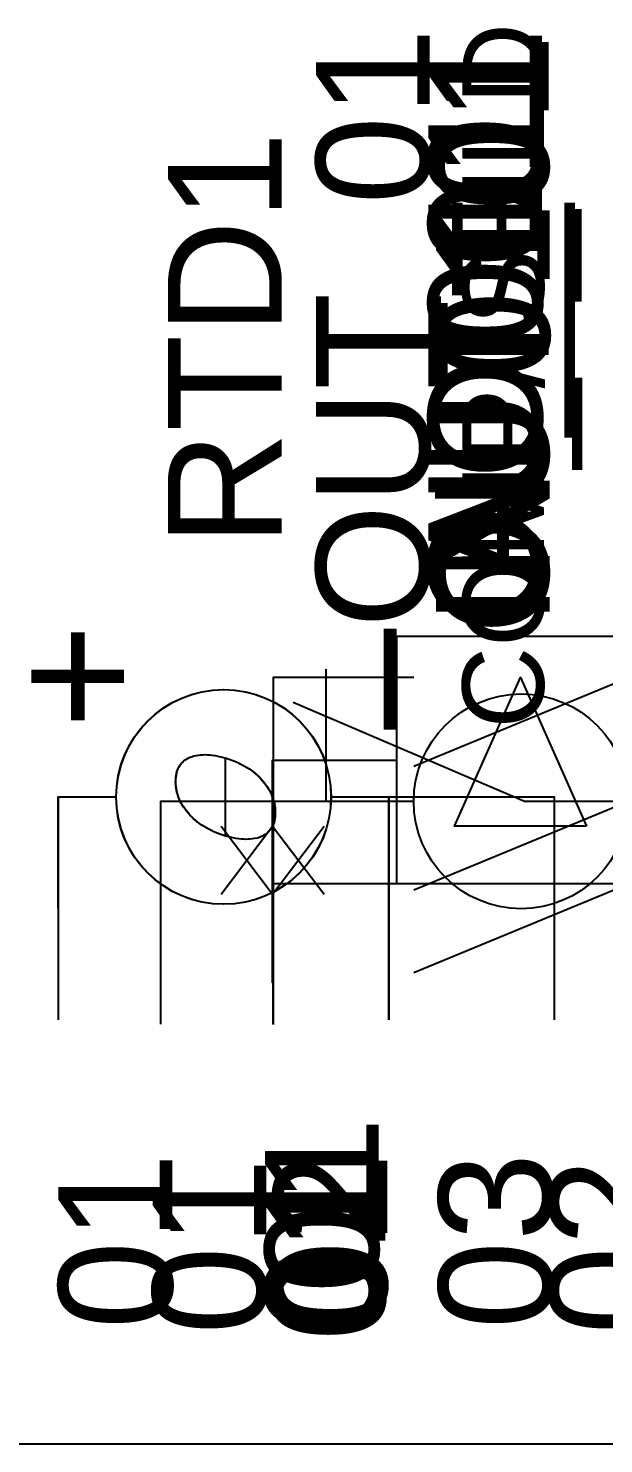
# Model space of a CAD drawing. Extents: x 1.1 to 23.7, y 0.2 to 17.2.
# Drawn here: x 9.448 to 9.797, y 4.132 to 4.989 of the extents above; entities that cross this region are included whole.
import ezdxf

# ---------------------------------------------------------------- set-up
doc = ezdxf.new("R2010")
doc.units = 0
doc.header["$MEASUREMENT"] = 0
for name, color, linetype in [('4_02__B-___3__DI___4__DO__', 7, 'CONTINUOUS'), ('4_03__1-___4__DI___4__DO', 7, 'CONTINUOUS'), ('4_04__C-___4__DI___4__FHCI', 7, 'CONTINUOUS'), ('4_05__5-___8__AI', 7, 'CONTINUOUS'), ('4_06__6-___4__AI___4__AO', 7, 'CONTINUOUS'), ('4_07__3-___8__DI', 7, 'CONTINUOUS'), ('4_08__D-___4__DI___2__FORM', 7, 'CONTINUOUS'), ('5_01__9-_0-___10__RTD___NO', 7, 'CONTINUOUS'), ('5_02__9-_B-___10__RTD____3', 7, 'CONTINUOUS'), ('5_03__9-_1-___10__RTD____4', 7, 'CONTINUOUS'), ('5_04__9-_C-___10__RTD____4', 7, 'CONTINUOUS'), ('5_05__9-_5-___10__RTD____8', 7, 'CONTINUOUS'), ('5_06__9-_6-___10__RTD____4', 7, 'CONTINUOUS'), ('5_07__9-_71___10__RTD____3', 7, 'CONTINUOUS'), ('5_08__9-_72___10__RTD____5', 7, 'CONTINUOUS'), ('5_09__9-_73___10__RTD____5', 7, 'CONTINUOUS'), ('5_10__9-_74___10__RTD____3', 7, 'CONTINUOUS'), ('5_11__9-_75___10__RTD____5', 7, 'CONTINUOUS'), ('5_12__9-_76___10__RTD____5', 7, 'CONTINUOUS'), ('5_13__9-_3-___10__RTD____8', 7, 'CONTINUOUS'), ('5_14__9-_D-___10__RTD____4', 7, 'CONTINUOUS'), ('7_00______DWG_', 7, 'CONTINUOUS')]:
    doc.layers.add(name, color=color, linetype=linetype)
doc.styles.add('ARIAL', font='arial.ttf')

msp = doc.modelspace()

# ---------------------------------------------------------------- linework, layer by layer
at = {"layer": '4_02__B-___3__DI___4__DO__'}
for points in [[(9.59654, 4.38607), (9.59654, 4.52105), (9.68163, 4.52105)], [(9.68169, 4.46737), (9.81165, 4.52105), (9.89664, 4.52105), (9.89664, 4.38607)]]:
    msp.add_lwpolyline(points, dxfattribs=at)
at = {"layer": '4_03__1-___4__DI___4__DO'}
for points in [[(9.59654, 4.38607), (9.59654, 4.52105), (9.68163, 4.52105)], [(9.68169, 4.46737), (9.81165, 4.52105), (9.89664, 4.52105), (9.89664, 4.38607)]]:
    msp.add_lwpolyline(points, dxfattribs=at)
at = {"layer": '4_04__C-___4__DI___4__FHCI'}
for points in [[(9.68163, 4.59602), (9.59654, 4.59602), (9.59654, 4.386)], [(9.68169, 4.54233), (9.81164, 4.59602), (9.89663, 4.59602), (9.89663, 4.471)], [(9.68163, 4.471), (9.59654, 4.471)], [(9.68169, 4.41732), (9.81164, 4.471), (9.89663, 4.471), (9.89663, 4.386)]]:
    msp.add_lwpolyline(points, dxfattribs=at)
at = {"layer": '4_05__5-___8__AI'}
for points in [[(9.82129, 4.62103), (9.82129, 4.47104), (9.67131, 4.47104), (9.67131, 4.62103), (9.82129, 4.62103)], [(9.78627, 4.50604), (9.70628, 4.50604), (9.74629, 4.59604), (9.78627, 4.50604)], [(9.59624, 4.41107), (9.59621, 4.54605), (9.67128, 4.54605)], [(9.56501, 4.46483), (9.59625, 4.50606), (9.62746, 4.46483)]]:
    msp.add_lwpolyline(points, dxfattribs=at)
at = {"layer": '4_06__6-___4__AI___4__AO'}
for points in [[(9.82129, 4.62103), (9.82129, 4.47104), (9.67131, 4.47104), (9.67131, 4.62103), (9.82129, 4.62103)], [(9.78627, 4.50604), (9.70628, 4.50604), (9.74629, 4.59604), (9.78627, 4.50604)], [(9.59624, 4.41107), (9.59621, 4.54605), (9.67128, 4.54605)], [(9.56501, 4.50606), (9.59625, 4.46483), (9.62746, 4.50606)]]:
    msp.add_lwpolyline(points, dxfattribs=at)
at = {"layer": '4_07__3-___8__DI'}
msp.add_lwpolyline([(9.59664, 4.38607), (9.59662, 4.52105), (9.6816, 4.52105)], dxfattribs=at)
msp.add_circle((9.74664, 4.52105), 0.06501, dxfattribs=at)
at = {"layer": '4_08__D-___4__DI___2__FORM'}
for points in [[(9.52855, 4.38603), (9.52855, 4.52108), (9.52855, 4.52108), (9.62857, 4.52106), (9.62859, 4.60105)], [(9.6086, 4.58106), (9.7486, 4.52105), (9.82865, 4.52105), (9.82865, 4.38607)]]:
    msp.add_lwpolyline(points, dxfattribs=at)
at = {"layer": '5_01__9-_0-___10__RTD___NO'}
msp.add_lwpolyline([(9.5381, 4.53812, -0.142809), (9.54172, 4.54484, -0.133591), (9.54862, 4.54855, -0.092808), (9.55954, 4.54901, -0.064862), (9.57318, 4.54536, -0.069413), (9.58474, 4.53868, -0.080606), (9.59292, 4.52988, -0.095091), (9.59719, 4.51968, -0.105199), (9.5972, 4.50915, -0.143025), (9.59358, 4.50248, -0.13326), (9.58669, 4.49878, -0.092572), (9.57576, 4.49833, -0.064853), (9.56211, 4.50198, -0.069271), (9.55056, 4.50866, -0.080417), (9.54238, 4.51744, -0.095121), (9.53811, 4.52759, -0.105163)], format="xyb", close=True, dxfattribs=at)
for points in [[(9.56765, 4.50004), (9.56765, 4.5473)], [(9.46657, 4.3887), (9.46654, 4.52368), (9.50153, 4.52368)], [(9.63152, 4.52368), (9.76656, 4.52368), (9.76656, 4.3887)], [(9.66656, 4.3887), (9.66656, 4.52368)]]:
    msp.add_lwpolyline(points, dxfattribs=at)
msp.add_circle((9.56653, 4.52368), 0.065, dxfattribs=at)
at = {"layer": '5_02__9-_B-___10__RTD____3'}
msp.add_lwpolyline([(9.5381, 4.53812, -0.142809), (9.54172, 4.54484, -0.133591), (9.54862, 4.54855, -0.092808), (9.55954, 4.54901, -0.064862), (9.57318, 4.54536, -0.069413), (9.58474, 4.53868, -0.080606), (9.59292, 4.52988, -0.095091), (9.59719, 4.51968, -0.105199), (9.5972, 4.50915, -0.143025), (9.59358, 4.50248, -0.13326), (9.58669, 4.49878, -0.092572), (9.57576, 4.49833, -0.064853), (9.56211, 4.50198, -0.069271), (9.55056, 4.50866, -0.080417), (9.54238, 4.51744, -0.095121), (9.53811, 4.52759, -0.105163)], format="xyb", close=True, dxfattribs=at)
for points in [[(9.56765, 4.50004), (9.56765, 4.5473)], [(9.46657, 4.3887), (9.46654, 4.52368), (9.50153, 4.52368)], [(9.63152, 4.52368), (9.76656, 4.52368), (9.76656, 4.3887)], [(9.66656, 4.3887), (9.66656, 4.52368)]]:
    msp.add_lwpolyline(points, dxfattribs=at)
msp.add_circle((9.56653, 4.52368), 0.065, dxfattribs=at)
at = {"layer": '5_03__9-_1-___10__RTD____4'}
msp.add_lwpolyline([(9.5381, 4.53812, -0.142809), (9.54172, 4.54484, -0.133591), (9.54862, 4.54855, -0.092808), (9.55954, 4.54901, -0.064862), (9.57318, 4.54536, -0.069413), (9.58474, 4.53868, -0.080606), (9.59292, 4.52988, -0.095091), (9.59719, 4.51968, -0.105199), (9.5972, 4.50915, -0.143025), (9.59358, 4.50248, -0.13326), (9.58669, 4.49878, -0.092572), (9.57576, 4.49833, -0.064853), (9.56211, 4.50198, -0.069271), (9.55056, 4.50866, -0.080417), (9.54238, 4.51744, -0.095121), (9.53811, 4.52759, -0.105163)], format="xyb", close=True, dxfattribs=at)
for points in [[(9.56765, 4.50004), (9.56765, 4.5473)], [(9.46657, 4.3887), (9.46654, 4.52368), (9.50153, 4.52368)], [(9.63152, 4.52368), (9.76656, 4.52368), (9.76656, 4.3887)], [(9.66656, 4.3887), (9.66656, 4.52368)]]:
    msp.add_lwpolyline(points, dxfattribs=at)
msp.add_circle((9.56653, 4.52368), 0.065, dxfattribs=at)
at = {"layer": '5_04__9-_C-___10__RTD____4'}
msp.add_lwpolyline([(9.5381, 4.53812, -0.142809), (9.54172, 4.54484, -0.133591), (9.54862, 4.54855, -0.092808), (9.55954, 4.54901, -0.064862), (9.57318, 4.54536, -0.069413), (9.58474, 4.53868, -0.080606), (9.59292, 4.52988, -0.095091), (9.59719, 4.51968, -0.105199), (9.5972, 4.50915, -0.143025), (9.59358, 4.50248, -0.13326), (9.58669, 4.49878, -0.092572), (9.57576, 4.49833, -0.064853), (9.56211, 4.50198, -0.069271), (9.55056, 4.50866, -0.080417), (9.54238, 4.51744, -0.095121), (9.53811, 4.52759, -0.105163)], format="xyb", close=True, dxfattribs=at)
for points in [[(9.56765, 4.50004), (9.56765, 4.5473)], [(9.46657, 4.3887), (9.46654, 4.52368), (9.50153, 4.52368)], [(9.63152, 4.52368), (9.76656, 4.52368), (9.76656, 4.3887)], [(9.66656, 4.3887), (9.66656, 4.52368)]]:
    msp.add_lwpolyline(points, dxfattribs=at)
msp.add_circle((9.56653, 4.52368), 0.065, dxfattribs=at)
at = {"layer": '5_05__9-_5-___10__RTD____8'}
msp.add_lwpolyline([(9.5381, 4.53812, -0.142809), (9.54172, 4.54484, -0.133591), (9.54862, 4.54855, -0.092808), (9.55954, 4.54901, -0.064862), (9.57318, 4.54536, -0.069413), (9.58474, 4.53868, -0.080606), (9.59292, 4.52988, -0.095091), (9.59719, 4.51968, -0.105199), (9.5972, 4.50915, -0.143025), (9.59358, 4.50248, -0.13326), (9.58669, 4.49878, -0.092572), (9.57576, 4.49833, -0.064853), (9.56211, 4.50198, -0.069271), (9.55056, 4.50866, -0.080417), (9.54238, 4.51744, -0.095121), (9.53811, 4.52759, -0.105163)], format="xyb", close=True, dxfattribs=at)
for points in [[(9.56765, 4.50004), (9.56765, 4.5473)], [(9.46657, 4.3887), (9.46654, 4.52368), (9.50153, 4.52368)], [(9.63152, 4.52368), (9.76656, 4.52368), (9.76656, 4.3887)], [(9.66656, 4.3887), (9.66656, 4.52368)]]:
    msp.add_lwpolyline(points, dxfattribs=at)
msp.add_circle((9.56653, 4.52368), 0.065, dxfattribs=at)
at = {"layer": '5_06__9-_6-___10__RTD____4'}
msp.add_lwpolyline([(9.5381, 4.53812, -0.142809), (9.54172, 4.54484, -0.133591), (9.54862, 4.54855, -0.092808), (9.55954, 4.54901, -0.064862), (9.57318, 4.54536, -0.069413), (9.58474, 4.53868, -0.080606), (9.59292, 4.52988, -0.095091), (9.59719, 4.51968, -0.105199), (9.5972, 4.50915, -0.143025), (9.59358, 4.50248, -0.13326), (9.58669, 4.49878, -0.092572), (9.57576, 4.49833, -0.064853), (9.56211, 4.50198, -0.069271), (9.55056, 4.50866, -0.080417), (9.54238, 4.51744, -0.095121), (9.53811, 4.52759, -0.105163)], format="xyb", close=True, dxfattribs=at)
for points in [[(9.56765, 4.50004), (9.56765, 4.5473)], [(9.46657, 4.3887), (9.46654, 4.52368), (9.50153, 4.52368)], [(9.63152, 4.52368), (9.76656, 4.52368), (9.76656, 4.3887)], [(9.66656, 4.3887), (9.66656, 4.52368)]]:
    msp.add_lwpolyline(points, dxfattribs=at)
msp.add_circle((9.56653, 4.52368), 0.065, dxfattribs=at)
at = {"layer": '5_07__9-_71___10__RTD____3'}
msp.add_lwpolyline([(9.5381, 4.53812, -0.142809), (9.54172, 4.54484, -0.133591), (9.54862, 4.54855, -0.092808), (9.55954, 4.54901, -0.064862), (9.57318, 4.54536, -0.069413), (9.58474, 4.53868, -0.080606), (9.59292, 4.52988, -0.095091), (9.59719, 4.51968, -0.105199), (9.5972, 4.50915, -0.143025), (9.59358, 4.50248, -0.13326), (9.58669, 4.49878, -0.092572), (9.57576, 4.49833, -0.064853), (9.56211, 4.50198, -0.069271), (9.55056, 4.50866, -0.080417), (9.54238, 4.51744, -0.095121), (9.53811, 4.52759, -0.105163)], format="xyb", close=True, dxfattribs=at)
for points in [[(9.56765, 4.50004), (9.56765, 4.5473)], [(9.46657, 4.3887), (9.46654, 4.52368), (9.50153, 4.52368)], [(9.63152, 4.52368), (9.76656, 4.52368), (9.76656, 4.3887)], [(9.66656, 4.3887), (9.66656, 4.52368)]]:
    msp.add_lwpolyline(points, dxfattribs=at)
msp.add_circle((9.56653, 4.52368), 0.065, dxfattribs=at)
at = {"layer": '5_08__9-_72___10__RTD____5'}
msp.add_lwpolyline([(9.5381, 4.53812, -0.142809), (9.54172, 4.54484, -0.133591), (9.54862, 4.54855, -0.092808), (9.55954, 4.54901, -0.064862), (9.57318, 4.54536, -0.069413), (9.58474, 4.53868, -0.080606), (9.59292, 4.52988, -0.095091), (9.59719, 4.51968, -0.105199), (9.5972, 4.50915, -0.143025), (9.59358, 4.50248, -0.13326), (9.58669, 4.49878, -0.092572), (9.57576, 4.49833, -0.064853), (9.56211, 4.50198, -0.069271), (9.55056, 4.50866, -0.080417), (9.54238, 4.51744, -0.095121), (9.53811, 4.52759, -0.105163)], format="xyb", close=True, dxfattribs=at)
for points in [[(9.56765, 4.50004), (9.56765, 4.5473)], [(9.46657, 4.3887), (9.46654, 4.52368), (9.50153, 4.52368)], [(9.63152, 4.52368), (9.76656, 4.52368), (9.76656, 4.3887)], [(9.66656, 4.3887), (9.66656, 4.52368)]]:
    msp.add_lwpolyline(points, dxfattribs=at)
msp.add_circle((9.56653, 4.52368), 0.065, dxfattribs=at)
at = {"layer": '5_09__9-_73___10__RTD____5'}
msp.add_lwpolyline([(9.5381, 4.53812, -0.142809), (9.54172, 4.54484, -0.133591), (9.54862, 4.54855, -0.092808), (9.55954, 4.54901, -0.064862), (9.57318, 4.54536, -0.069413), (9.58474, 4.53868, -0.080606), (9.59292, 4.52988, -0.095091), (9.59719, 4.51968, -0.105199), (9.5972, 4.50915, -0.143025), (9.59358, 4.50248, -0.13326), (9.58669, 4.49878, -0.092572), (9.57576, 4.49833, -0.064853), (9.56211, 4.50198, -0.069271), (9.55056, 4.50866, -0.080417), (9.54238, 4.51744, -0.095121), (9.53811, 4.52759, -0.105163)], format="xyb", close=True, dxfattribs=at)
for points in [[(9.56765, 4.50004), (9.56765, 4.5473)], [(9.46657, 4.3887), (9.46654, 4.52368), (9.50153, 4.52368)], [(9.63152, 4.52368), (9.76656, 4.52368), (9.76656, 4.3887)], [(9.66656, 4.3887), (9.66656, 4.52368)]]:
    msp.add_lwpolyline(points, dxfattribs=at)
msp.add_circle((9.56653, 4.52368), 0.065, dxfattribs=at)
at = {"layer": '5_10__9-_74___10__RTD____3'}
msp.add_lwpolyline([(9.53823, 4.53812, -0.142809), (9.54185, 4.54484, -0.133591), (9.54874, 4.54855, -0.092808), (9.55966, 4.54901, -0.064862), (9.5733, 4.54536, -0.069413), (9.58486, 4.53868, -0.080606), (9.59304, 4.52988, -0.095091), (9.59732, 4.51968, -0.105199), (9.59732, 4.50915, -0.143025), (9.59371, 4.50248, -0.13326), (9.58681, 4.49878, -0.092572), (9.57588, 4.49833, -0.064853), (9.56224, 4.50198, -0.069271), (9.55068, 4.50866, -0.080417), (9.5425, 4.51744, -0.095121), (9.53823, 4.52759, -0.105163)], format="xyb", close=True, dxfattribs=at)
for points in [[(9.56777, 4.50004), (9.56777, 4.5473)], [(9.46669, 4.3887), (9.46666, 4.52368), (9.50165, 4.52368)], [(9.63164, 4.52368), (9.76668, 4.52368), (9.76668, 4.3887)], [(9.66668, 4.3887), (9.66668, 4.52368)]]:
    msp.add_lwpolyline(points, dxfattribs=at)
msp.add_circle((9.56665, 4.52368), 0.065, dxfattribs=at)
at = {"layer": '5_11__9-_75___10__RTD____5'}
msp.add_lwpolyline([(9.53823, 4.53812, -0.142809), (9.54185, 4.54484, -0.133591), (9.54874, 4.54855, -0.092808), (9.55966, 4.54901, -0.064862), (9.5733, 4.54536, -0.069413), (9.58486, 4.53868, -0.080606), (9.59304, 4.52988, -0.095091), (9.59732, 4.51968, -0.105199), (9.59732, 4.50915, -0.143025), (9.59371, 4.50248, -0.13326), (9.58681, 4.49878, -0.092572), (9.57588, 4.49833, -0.064853), (9.56224, 4.50198, -0.069271), (9.55068, 4.50866, -0.080417), (9.5425, 4.51744, -0.095121), (9.53823, 4.52759, -0.105163)], format="xyb", close=True, dxfattribs=at)
for points in [[(9.56777, 4.50004), (9.56777, 4.5473)], [(9.46669, 4.3887), (9.46666, 4.52368), (9.50165, 4.52368)], [(9.63164, 4.52368), (9.76668, 4.52368), (9.76668, 4.3887)], [(9.66668, 4.3887), (9.66668, 4.52368)]]:
    msp.add_lwpolyline(points, dxfattribs=at)
msp.add_circle((9.56665, 4.52368), 0.065, dxfattribs=at)
at = {"layer": '5_12__9-_76___10__RTD____5'}
msp.add_lwpolyline([(9.53823, 4.53812, -0.142809), (9.54185, 4.54484, -0.133591), (9.54874, 4.54855, -0.092808), (9.55966, 4.54901, -0.064862), (9.5733, 4.54536, -0.069413), (9.58486, 4.53868, -0.080606), (9.59304, 4.52988, -0.095091), (9.59732, 4.51968, -0.105199), (9.59732, 4.50915, -0.143025), (9.59371, 4.50248, -0.13326), (9.58681, 4.49878, -0.092572), (9.57588, 4.49833, -0.064853), (9.56224, 4.50198, -0.069271), (9.55068, 4.50866, -0.080417), (9.5425, 4.51744, -0.095121), (9.53823, 4.52759, -0.105163)], format="xyb", close=True, dxfattribs=at)
for points in [[(9.56777, 4.50004), (9.56777, 4.5473)], [(9.46669, 4.3887), (9.46666, 4.52368), (9.50165, 4.52368)], [(9.63164, 4.52368), (9.76668, 4.52368), (9.76668, 4.3887)], [(9.66668, 4.3887), (9.66668, 4.52368)]]:
    msp.add_lwpolyline(points, dxfattribs=at)
msp.add_circle((9.56665, 4.52368), 0.065, dxfattribs=at)
at = {"layer": '5_13__9-_3-___10__RTD____8'}
msp.add_lwpolyline([(9.53823, 4.53812, -0.142809), (9.54185, 4.54484, -0.133591), (9.54874, 4.54855, -0.092808), (9.55966, 4.54901, -0.064862), (9.5733, 4.54536, -0.069413), (9.58486, 4.53868, -0.080606), (9.59304, 4.52988, -0.095091), (9.59732, 4.51968, -0.105199), (9.59732, 4.50915, -0.143025), (9.59371, 4.50248, -0.13326), (9.58681, 4.49878, -0.092572), (9.57588, 4.49833, -0.064853), (9.56224, 4.50198, -0.069271), (9.55068, 4.50866, -0.080417), (9.5425, 4.51744, -0.095121), (9.53823, 4.52759, -0.105163)], format="xyb", close=True, dxfattribs=at)
for points in [[(9.56777, 4.50004), (9.56777, 4.5473)], [(9.46669, 4.3887), (9.46666, 4.52368), (9.50165, 4.52368)], [(9.63164, 4.52368), (9.76668, 4.52368), (9.76668, 4.3887)], [(9.66668, 4.3887), (9.66668, 4.52368)]]:
    msp.add_lwpolyline(points, dxfattribs=at)
msp.add_circle((9.56665, 4.52368), 0.065, dxfattribs=at)
at = {"layer": '5_14__9-_D-___10__RTD____4'}
msp.add_lwpolyline([(9.53823, 4.53812, -0.142809), (9.54185, 4.54484, -0.133591), (9.54874, 4.54855, -0.092808), (9.55966, 4.54901, -0.064862), (9.5733, 4.54536, -0.069413), (9.58486, 4.53868, -0.080606), (9.59304, 4.52988, -0.095091), (9.59732, 4.51968, -0.105199), (9.59732, 4.50915, -0.143025), (9.59371, 4.50248, -0.13326), (9.58681, 4.49878, -0.092572), (9.57588, 4.49833, -0.064853), (9.56224, 4.50198, -0.069271), (9.55068, 4.50866, -0.080417), (9.5425, 4.51744, -0.095121), (9.53823, 4.52759, -0.105163)], format="xyb", close=True, dxfattribs=at)
for points in [[(9.56777, 4.50004), (9.56777, 4.5473)], [(9.46669, 4.3887), (9.46666, 4.52368), (9.50165, 4.52368)], [(9.63164, 4.52368), (9.76668, 4.52368), (9.76668, 4.3887)], [(9.66668, 4.3887), (9.66668, 4.52368)]]:
    msp.add_lwpolyline(points, dxfattribs=at)
msp.add_circle((9.56665, 4.52368), 0.065, dxfattribs=at)
at = {"layer": '7_00______DWG_'}
msp.add_lwpolyline([(9.22076, 4.1321), (13.0907, 4.1321)], dxfattribs=at)

# ---------------------------------------------------------------- texts
at = {"layer": '4_02__B-___3__DI___4__DO__', "style": 'ARIAL'}
for s, p in [('OUT_01', (9.7593, 4.626)), ('01', (9.66039, 4.19812))]:
    msp.add_text(s, height=0.068833, rotation=90, dxfattribs=at).set_placement(p)
at = {"layer": '4_03__1-___4__DI___4__DO', "style": 'ARIAL'}
for s, p in [('OUT_01', (9.7593, 4.626)), ('01', (9.66039, 4.19812))]:
    msp.add_text(s, height=0.068833, rotation=90, dxfattribs=at).set_placement(p)
at = {"layer": '4_04__C-___4__DI___4__FHCI', "style": 'ARIAL'}
for s, p in [('OUT_01', (9.76328, 4.62213)), ('01', (9.66437, 4.19424))]:
    msp.add_text(s, height=0.068833, rotation=90, dxfattribs=at).set_placement(p)
at = {"layer": '4_05__5-___8__AI', "style": 'ARIAL'}
for s, p in [('AI_01', (9.75932, 4.6519)), ('01', (9.66041, 4.22308))]:
    msp.add_text(s, height=0.068833, rotation=90, dxfattribs=at).set_placement(p)
at = {"layer": '4_06__6-___4__AI___4__AO', "style": 'ARIAL'}
for s, p in [('AO_01', (9.75932, 4.6519)), ('01', (9.66041, 4.22308))]:
    msp.add_text(s, height=0.068833, rotation=90, dxfattribs=at).set_placement(p)
at = {"layer": '4_07__3-___8__DI', "style": 'ARIAL'}
for s, p in [('IN_01', (9.76385, 4.62693)), ('01', (9.66039, 4.19812))]:
    msp.add_text(s, height=0.068833, rotation=90, dxfattribs=at).set_placement(p)
at = {"layer": '4_08__D-___4__DI___2__FORM', "style": 'ARIAL'}
for s, p in [('OUT_01', (9.69131, 4.626)), ('01', (9.5924, 4.19812)), ('02', (9.83239, 4.19812))]:
    msp.add_text(s, height=0.068833, rotation=90, dxfattribs=at).set_placement(p)
at = {"layer": '5_01__9-_0-___10__RTD___NO', "style": 'ARIAL'}
for s, height, p in [('COMP/ SHLD', 0.049167, (9.76025, 4.56501)), ('RTD1', 0.068833, (9.60168, 4.67548)), ('+', 0.07867, (9.51631, 4.56468)), ('–', 0.07867, (9.69632, 4.56452)), ('01', 0.068833, (9.53546, 4.20135)), ('02', 0.068833, (9.66546, 4.20135)), ('03', 0.068833, (9.76546, 4.20135))]:
    msp.add_text(s, height=height, rotation=90, dxfattribs=at).set_placement(p)
at = {"layer": '5_02__9-_B-___10__RTD____3', "style": 'ARIAL'}
for s, height, p in [('COMP/ SHLD', 0.049167, (9.76025, 4.56501)), ('RTD1', 0.068833, (9.60168, 4.67548)), ('+', 0.07867, (9.51631, 4.56468)), ('–', 0.07867, (9.69632, 4.56452)), ('01', 0.068833, (9.53546, 4.20135)), ('02', 0.068833, (9.66546, 4.20135)), ('03', 0.068833, (9.76546, 4.20135))]:
    msp.add_text(s, height=height, rotation=90, dxfattribs=at).set_placement(p)
at = {"layer": '5_03__9-_1-___10__RTD____4', "style": 'ARIAL'}
for s, height, p in [('COMP/ SHLD', 0.049167, (9.76025, 4.56501)), ('RTD1', 0.068833, (9.60168, 4.67548)), ('+', 0.07867, (9.51631, 4.56468)), ('–', 0.07867, (9.69632, 4.56452)), ('01', 0.068833, (9.53546, 4.20135)), ('02', 0.068833, (9.66546, 4.20135)), ('03', 0.068833, (9.76546, 4.20135))]:
    msp.add_text(s, height=height, rotation=90, dxfattribs=at).set_placement(p)
at = {"layer": '5_04__9-_C-___10__RTD____4', "style": 'ARIAL'}
for s, height, p in [('COMP/ SHLD', 0.049167, (9.76025, 4.56501)), ('RTD1', 0.068833, (9.60168, 4.67548)), ('+', 0.07867, (9.51631, 4.56468)), ('–', 0.07867, (9.69632, 4.56452)), ('01', 0.068833, (9.53546, 4.20135)), ('02', 0.068833, (9.66546, 4.20135)), ('03', 0.068833, (9.76546, 4.20135))]:
    msp.add_text(s, height=height, rotation=90, dxfattribs=at).set_placement(p)
at = {"layer": '5_05__9-_5-___10__RTD____8', "style": 'ARIAL'}
for s, height, p in [('COMP/ SHLD', 0.049167, (9.76025, 4.56501)), ('RTD1', 0.068833, (9.60168, 4.67548)), ('+', 0.07867, (9.51631, 4.56468)), ('–', 0.07867, (9.69632, 4.56452)), ('01', 0.068833, (9.53546, 4.20135)), ('02', 0.068833, (9.66546, 4.20135)), ('03', 0.068833, (9.76546, 4.20135))]:
    msp.add_text(s, height=height, rotation=90, dxfattribs=at).set_placement(p)
at = {"layer": '5_06__9-_6-___10__RTD____4', "style": 'ARIAL'}
for s, height, p in [('COMP/ SHLD', 0.049167, (9.76025, 4.56501)), ('RTD1', 0.068833, (9.60168, 4.67548)), ('+', 0.07867, (9.51631, 4.56468)), ('–', 0.07867, (9.69632, 4.56452)), ('01', 0.068833, (9.53546, 4.20135)), ('02', 0.068833, (9.66546, 4.20135)), ('03', 0.068833, (9.76546, 4.20135))]:
    msp.add_text(s, height=height, rotation=90, dxfattribs=at).set_placement(p)
at = {"layer": '5_07__9-_71___10__RTD____3', "style": 'ARIAL'}
for s, height, p in [('COMP/ SHLD', 0.049167, (9.76025, 4.56501)), ('RTD1', 0.068833, (9.60168, 4.67548)), ('+', 0.07867, (9.51631, 4.56468)), ('–', 0.07867, (9.69632, 4.56452)), ('01', 0.068833, (9.53546, 4.20135)), ('02', 0.068833, (9.66546, 4.20135)), ('03', 0.068833, (9.76546, 4.20135))]:
    msp.add_text(s, height=height, rotation=90, dxfattribs=at).set_placement(p)
at = {"layer": '5_08__9-_72___10__RTD____5', "style": 'ARIAL'}
for s, height, p in [('COMP/ SHLD', 0.049167, (9.76025, 4.56501)), ('RTD1', 0.068833, (9.60168, 4.67548)), ('+', 0.07867, (9.51631, 4.56468)), ('–', 0.07867, (9.69632, 4.56452)), ('01', 0.068833, (9.53546, 4.20135)), ('02', 0.068833, (9.66546, 4.20135)), ('03', 0.068833, (9.76546, 4.20135))]:
    msp.add_text(s, height=height, rotation=90, dxfattribs=at).set_placement(p)
at = {"layer": '5_09__9-_73___10__RTD____5', "style": 'ARIAL'}
for s, height, p in [('COMP/ SHLD', 0.049167, (9.76025, 4.56501)), ('RTD1', 0.068833, (9.60168, 4.67548)), ('+', 0.07867, (9.51631, 4.56468)), ('–', 0.07867, (9.69632, 4.56452)), ('01', 0.068833, (9.53546, 4.20135)), ('02', 0.068833, (9.66546, 4.20135)), ('03', 0.068833, (9.76546, 4.20135))]:
    msp.add_text(s, height=height, rotation=90, dxfattribs=at).set_placement(p)
at = {"layer": '5_10__9-_74___10__RTD____3', "style": 'ARIAL'}
for s, height, p in [('COMP/ SHLD', 0.049167, (9.76037, 4.56501)), ('RTD1', 0.068833, (9.6018, 4.67548)), ('+', 0.07867, (9.51643, 4.56468)), ('–', 0.07867, (9.69644, 4.56452)), ('01', 0.068833, (9.53558, 4.20135)), ('02', 0.068833, (9.66558, 4.20135)), ('03', 0.068833, (9.76558, 4.20135))]:
    msp.add_text(s, height=height, rotation=90, dxfattribs=at).set_placement(p)
at = {"layer": '5_11__9-_75___10__RTD____5', "style": 'ARIAL'}
for s, height, p in [('COMP/ SHLD', 0.049167, (9.76037, 4.56501)), ('RTD1', 0.068833, (9.6018, 4.67548)), ('+', 0.07867, (9.51643, 4.56468)), ('–', 0.07867, (9.69644, 4.56452)), ('01', 0.068833, (9.53558, 4.20135)), ('02', 0.068833, (9.66558, 4.20135)), ('03', 0.068833, (9.76558, 4.20135))]:
    msp.add_text(s, height=height, rotation=90, dxfattribs=at).set_placement(p)
at = {"layer": '5_12__9-_76___10__RTD____5', "style": 'ARIAL'}
for s, height, p in [('COMP/ SHLD', 0.049167, (9.76037, 4.56501)), ('RTD1', 0.068833, (9.6018, 4.67548)), ('+', 0.07867, (9.51643, 4.56468)), ('–', 0.07867, (9.69644, 4.56452)), ('01', 0.068833, (9.53558, 4.20135)), ('02', 0.068833, (9.66558, 4.20135)), ('03', 0.068833, (9.76558, 4.20135))]:
    msp.add_text(s, height=height, rotation=90, dxfattribs=at).set_placement(p)
at = {"layer": '5_13__9-_3-___10__RTD____8', "style": 'ARIAL'}
for s, height, p in [('COMP/ SHLD', 0.049167, (9.76037, 4.56501)), ('RTD1', 0.068833, (9.6018, 4.67548)), ('+', 0.07867, (9.51643, 4.56468)), ('–', 0.07867, (9.69644, 4.56452)), ('01', 0.068833, (9.53558, 4.20135)), ('02', 0.068833, (9.66558, 4.20135)), ('03', 0.068833, (9.76558, 4.20135))]:
    msp.add_text(s, height=height, rotation=90, dxfattribs=at).set_placement(p)
at = {"layer": '5_14__9-_D-___10__RTD____4', "style": 'ARIAL'}
for s, height, p in [('COMP/ SHLD', 0.049167, (9.76037, 4.56501)), ('RTD1', 0.068833, (9.6018, 4.67548)), ('+', 0.07867, (9.51643, 4.56468)), ('–', 0.07867, (9.69644, 4.56452)), ('01', 0.068833, (9.53558, 4.20135)), ('02', 0.068833, (9.66558, 4.20135)), ('03', 0.068833, (9.76558, 4.20135))]:
    msp.add_text(s, height=height, rotation=90, dxfattribs=at).set_placement(p)

doc.saveas('drawing.dxf')
